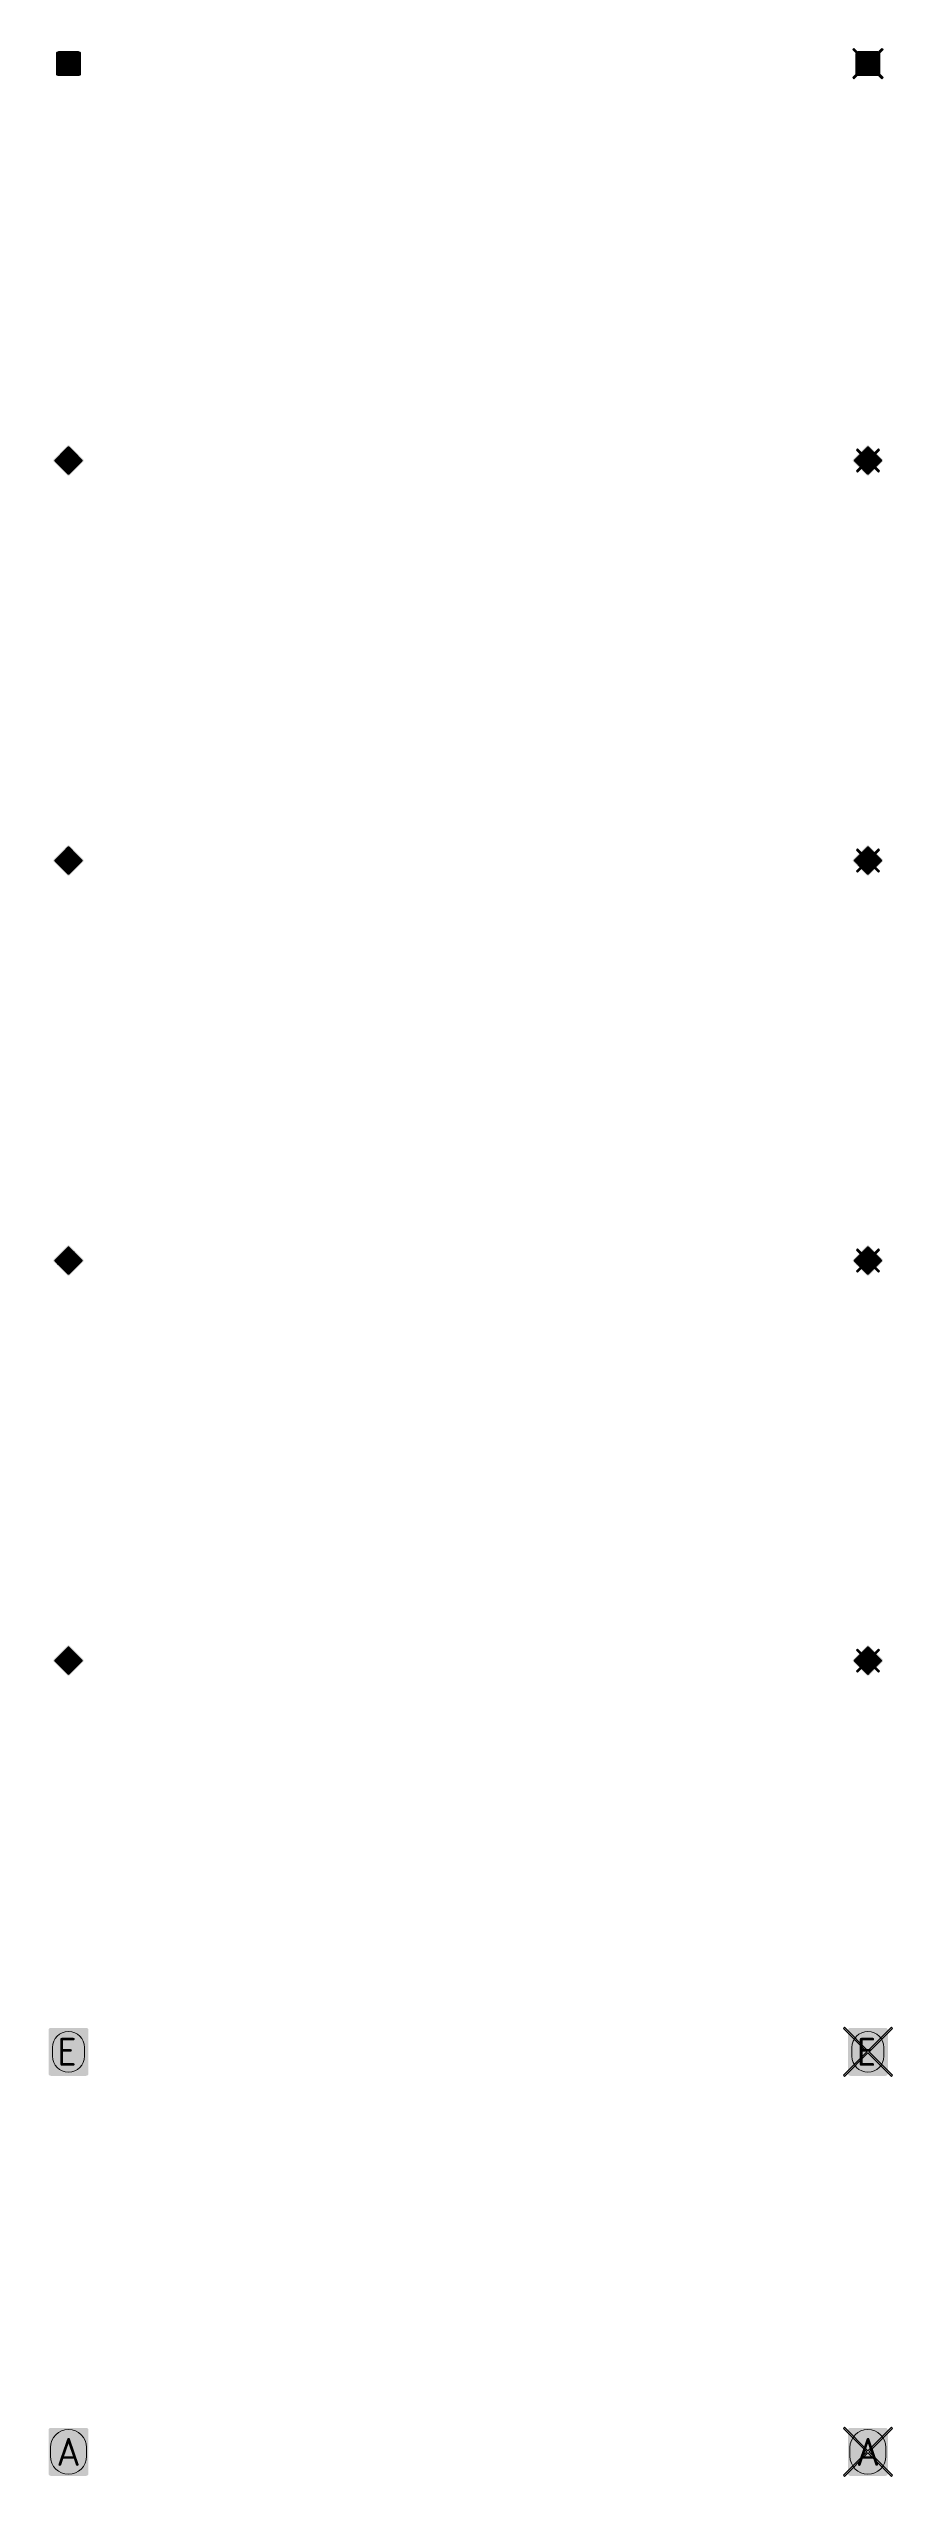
# Model space of a CAD drawing. Header units: metres. Extents: x -3 to 16, y 4 to 533.
# Drawn here: x -0.25 to 10.31, y 69.99 to 100.34 of the extents above; entities that cross this region are included whole.
import ezdxf
from ezdxf.enums import TextEntityAlignment as Align

# ---------------------------------------------------------------- set-up
doc = ezdxf.new("R2010")
doc.units = ezdxf.units.M
doc.styles.add('NLCS-ISO', font='NLCS-ISO.ttf')
doc.styles.get("Standard").update_dxf_attribs({"font": 'arial.ttf'})

# ---------------------------------------------------------------- blocks, each defined once
blk = doc.blocks.new('SIS-BORD_503')
at = {"lineweight": 0, "true_color": 0x1e1e1d, "extrusion": (0, 0, -1)}
h = blk.add_hatch(color=250, dxfattribs=at)
h.paths.add_polyline_path([(220, 600), (-220, 600, 0.414214), (-250, 570), (-250, 30, 0.414214), (-220, 0), (220, 0, 0.414214), (250, 30), (250, 570, 0.414214)])
h.paths.add_polyline_path([(-225, 245), (-225, 355, -1), (225, 355), (225, 245, -1)], flags=16)
at = {"lineweight": 0, "true_color": 0xfad201, "extrusion": (0, 0, -1)}
blk.add_hatch(color=40, dxfattribs=at).paths.add_polyline_path([(225, 245), (225, 355, 1), (-225, 355), (-225, 245, 1)])
at = {"color": 40, "lineweight": 0, "true_color": 0xfad201, "flags": 128}
blk.add_lwpolyline([(-225, 245), (-225, 355, -1), (225, 355), (225, 245, -1)], format="xyb", close=True, dxfattribs=at)
at = {"color": 250, "lineweight": 0, "true_color": 0x1e1e1d, "style": 'NLCS-ISO'}
blk.add_text('A', height=350, dxfattribs=at).set_placement((0, 300), align=Align.MIDDLE_CENTER)
blk = doc.blocks.new('SIS-BORD_504')
at = {"lineweight": 0, "true_color": 0x1e1e1d, "extrusion": (0, 0, -1)}
h = blk.add_hatch(color=250, dxfattribs=at)
h.paths.add_polyline_path([(220, 600), (-220, 600, 0.414214), (-250, 570), (-250, 30, 0.414214), (-220, 0), (220, 0, 0.414214), (250, 30), (250, 570, 0.414214)])
h.paths.add_polyline_path([(-225, 245), (-225, 355, -1), (225, 355), (225, 245, -1)], flags=16)
at = {"lineweight": 0, "true_color": 0xf6f6f6, "extrusion": (0, 0, -1)}
h = blk.add_hatch(color=7, dxfattribs=at)
h.paths.add_polyline_path([(225, 355, 1), (-225, 355), (-225, 245, 1), (225, 245)])
h.paths.add_polyline_path([(200, 245, -1), (-200, 245), (-200, 355, -1), (200, 355)], flags=16)
at = {"lineweight": 0, "true_color": 0x069d0d, "extrusion": (0, 0, -1)}
blk.add_hatch(color=94, dxfattribs=at).paths.add_polyline_path([(200, 355, 1), (-200, 355), (-200, 245, 1), (200, 245)])
at = {"color": 94, "lineweight": 0, "true_color": 0x069d0d, "flags": 128}
blk.add_lwpolyline([(-200, 355, -1), (200, 355), (200, 245, -1), (-200, 245)], format="xyb", close=True, dxfattribs=at)
at = {"color": 7, "lineweight": 0, "true_color": 0xf6f6f6, "style": 'NLCS-ISO'}
blk.add_text('E', height=350, dxfattribs=at).set_placement((-18, 300), align=Align.MIDDLE_CENTER)
blk = doc.blocks.new('SIS-BORD_602')
at = {"lineweight": 0, "true_color": 0xfad201, "extrusion": (0, 0, -1)}
h = blk.add_hatch(color=40, dxfattribs=at)
h.paths.add_polyline_path([(-14, 374), (-184, 204, 0.414214), (-184, 176), (-14, 6, 0.414214), (14, 6), (184, 176, 0.414214), (184, 204), (14, 374, 0.414214)])
edge = h.paths.add_edge_path(flags=16)
edge.add_line((11, 363), (173, 200))
edge.add_ellipse((163, 190), major_axis=(0, 15), ratio=0.999479, start_angle=225.0149, end_angle=315.0149, ccw=False)
edge.add_line((173, 179), (11, 16))
edge.add_ellipse((0, 27), major_axis=(0, 15), ratio=0.999479, start_angle=135.0149, end_angle=225.0149, ccw=False)
edge.add_line((-11, 16), (-173, 179))
edge.add_ellipse((-163, 190), major_axis=(0, -15), ratio=0.999479, start_angle=225.0149, end_angle=315.0149, ccw=False)
edge.add_line((-173, 200), (-11, 363))
edge.add_ellipse((0, 352), major_axis=(0, 15), ratio=0.999479, start_angle=-45.0149, end_angle=44.9851, ccw=False)
at = {"lineweight": 0, "true_color": 0x1e1e1d, "extrusion": (0, 0, -1)}
h = blk.add_hatch(color=250, dxfattribs=at)
h.paths.add_polyline_path([(-11, 363), (-173, 200, 0.414214), (-173, 179), (-11, 16, 0.414214), (11, 16), (173, 179, 0.414214), (173, 200), (11, 363, 0.414214)])
edge = h.paths.add_edge_path(flags=16)
edge.add_line((-4, 24), (-166, 186))
edge.add_ellipse((-163, 190), major_axis=(0, -5), ratio=0.999479, start_angle=224.9851, end_angle=314.9851, ccw=False)
edge.add_line((-166, 193), (-4, 356))
edge.add_ellipse((0, 352), major_axis=(0, -5), ratio=0.999479, start_angle=135.0149, end_angle=225.0149, ccw=False)
edge.add_line((4, 356), (166, 193))
edge.add_ellipse((163, 190), major_axis=(0, 5), ratio=0.999479, start_angle=224.9851, end_angle=314.9851, ccw=False)
edge.add_line((166, 186), (4, 24))
edge.add_ellipse((0, 27), major_axis=(0, 5), ratio=0.999479, start_angle=135.0149, end_angle=225.0149, ccw=False)
at = {"lineweight": 0, "true_color": 0xfad201, "extrusion": (0, 0, -1)}
blk.add_hatch(color=40, dxfattribs=at).paths.add_polyline_path([(-4, 356), (-166, 193, 0.414214), (-166, 186), (-4, 24, 0.414214), (4, 24), (166, 186, 0.414214), (166, 193), (4, 356, 0.414214)])
at = {"color": 40, "lineweight": 0, "true_color": 0xfad201, "flags": 128}
blk.add_lwpolyline([(4, 356), (166, 193, -0.414214), (166, 186), (4, 24, -0.414214), (-4, 24), (-166, 186, -0.414214), (-166, 193), (-4, 356, -0.414214)], format="xyb", close=True, dxfattribs=at)
at = {"color": 250, "lineweight": 0, "true_color": 0x1e1e1d}
blk.add_text('ZUB', height=100, dxfattribs=at).set_placement((0, 190), align=Align.MIDDLE_CENTER)
blk = doc.blocks.new('SIS-BORD_603')
at = {"lineweight": 0, "true_color": 0xfad201, "extrusion": (0, 0, -1)}
h = blk.add_hatch(color=40, dxfattribs=at)
h.paths.add_polyline_path([(-14, 374), (-184, 204, 0.414214), (-184, 176), (-14, 6, 0.414214), (14, 6), (184, 176, 0.414214), (184, 204), (14, 374, 0.414214)])
edge = h.paths.add_edge_path(flags=16)
edge.add_line((11, 363), (173, 200))
edge.add_ellipse((163, 190), major_axis=(0, 15), ratio=0.999479, start_angle=225.0149, end_angle=315.0149, ccw=False)
edge.add_line((173, 179), (11, 16))
edge.add_ellipse((0, 27), major_axis=(0, 15), ratio=0.999479, start_angle=135.0149, end_angle=225.0149, ccw=False)
edge.add_line((-11, 16), (-173, 179))
edge.add_ellipse((-163, 190), major_axis=(0, -15), ratio=0.999479, start_angle=225.0149, end_angle=315.0149, ccw=False)
edge.add_line((-173, 200), (-11, 363))
edge.add_ellipse((0, 352), major_axis=(0, 15), ratio=0.999479, start_angle=-45.0149, end_angle=44.9851, ccw=False)
at = {"lineweight": 0, "true_color": 0x1e1e1d, "extrusion": (0, 0, -1)}
h = blk.add_hatch(color=250, dxfattribs=at)
edge = h.paths.add_edge_path()
edge.add_line((-11, 363), (-173, 200))
edge.add_ellipse((-163, 190), major_axis=(0, -15), ratio=0.999479, start_angle=225.0149, end_angle=315.0149)
edge.add_line((-173, 179), (-11, 16))
edge.add_ellipse((0, 27), major_axis=(0, 15), ratio=0.999479, start_angle=135.0149, end_angle=225.0149)
edge.add_line((11, 16), (173, 179))
edge.add_ellipse((163, 190), major_axis=(0, 15), ratio=0.999479, start_angle=225.0149, end_angle=315.0149)
edge.add_line((173, 200), (11, 363))
edge.add_ellipse((0, 352), major_axis=(0, 15), ratio=0.999479, start_angle=314.9851, end_angle=404.9851)
edge = h.paths.add_edge_path(flags=16)
edge.add_ellipse((0, 352), major_axis=(0, -5), ratio=0.999479, start_angle=135.0149, end_angle=225.0149, ccw=False)
edge.add_line((4, 356), (166, 193))
edge.add_ellipse((163, 190), major_axis=(0, 5), ratio=0.999479, start_angle=224.9851, end_angle=314.9851, ccw=False)
edge.add_line((166, 186), (90, 110))
edge.add_line((90, 110), (-80, 280))
edge.add_line((-80, 280), (-4, 356))
edge = h.paths.add_edge_path(flags=16)
edge.add_ellipse((0, 27), major_axis=(0, 5), ratio=0.999479, start_angle=135.0149, end_angle=225.0149, ccw=False)
edge.add_line((-4, 24), (-166, 186))
edge.add_ellipse((-163, 190), major_axis=(0, -5), ratio=0.999479, start_angle=224.9851, end_angle=314.9851, ccw=False)
edge.add_line((-166, 193), (-90, 269))
edge.add_line((-90, 269), (80, 100))
edge.add_line((80, 100), (4, 24))
at = {"lineweight": 0, "true_color": 0xfad201, "extrusion": (0, 0, -1)}
h = blk.add_hatch(color=40, dxfattribs=at)
edge = h.paths.add_edge_path()
edge.add_ellipse((163, 190), major_axis=(0, 5), ratio=0.999479, start_angle=224.9851, end_angle=314.9851)
edge.add_line((166, 193), (4, 356))
edge.add_ellipse((0, 352), major_axis=(0, -5), ratio=0.999479, start_angle=135.0149, end_angle=225.0149)
edge.add_line((-4, 356), (-80, 280))
edge.add_line((-80, 280), (90, 110))
edge.add_line((90, 110), (166, 186))
h = blk.add_hatch(color=40, dxfattribs=at)
edge = h.paths.add_edge_path()
edge.add_ellipse((-163, 190), major_axis=(0, -5), ratio=0.999479, start_angle=224.9851, end_angle=314.9851)
edge.add_line((-166, 186), (-4, 24))
edge.add_ellipse((0, 27), major_axis=(0, 5), ratio=0.999479, start_angle=135.0149, end_angle=225.0149)
edge.add_line((4, 24), (80, 100))
edge.add_line((80, 100), (-90, 269))
edge.add_line((-90, 269), (-166, 193))
at = {"color": 40, "lineweight": 0, "true_color": 0xfad201}
for points, weights in [([(-166, 186), (-170, 190), (-166, 193), (-85, 275), (-4, 356), (0, 359), (4, 356), (42, 318), (80, 280), (-5, 195), (-90, 110), (-128, 148), (-166, 186)], [1, 0.707108375073, 1, 1, 1, 0.707108040607, 1, 1, 1, 1, 1, 1, 1]), ([(166, 193), (170, 190), (166, 186), (85, 105), (4, 24), (0, 20), (-4, 24), (-42, 62), (-80, 100), (5, 184), (90, 269), (128, 231), (166, 193)], [1, 0.707105518436, 1, 1, 1, 0.707110942514, 1, 1, 1, 1, 1, 1, 1])]:
    blk.add_rational_spline(points, weights, degree=2, knots=[0, 0, 0, 0.25, 0.25, 0.5, 0.5, 0.75, 0.75, 0.833333, 0.833333, 0.916667, 0.916667, 1, 1, 1], dxfattribs=at)
at = {"color": 250, "lineweight": 0, "true_color": 0x1e1e1d}
blk.add_text('ZUB', height=100, dxfattribs=at).set_placement((-7, 190), align=Align.MIDDLE_CENTER)
blk = doc.blocks.new('SIS-BORD_606')
at = {"lineweight": 0, "true_color": 0xfad201, "extrusion": (0, 0, -1)}
h = blk.add_hatch(color=40, dxfattribs=at)
h.paths.add_polyline_path([(-14, 374), (-184, 204, 0.414214), (-184, 176), (-14, 6, 0.414214), (14, 6), (184, 176, 0.414214), (184, 204), (14, 374, 0.414214)])
edge = h.paths.add_edge_path(flags=16)
edge.add_line((11, 363), (173, 200))
edge.add_ellipse((163, 190), major_axis=(0, 15), ratio=0.999479, start_angle=225.0149, end_angle=315.0149, ccw=False)
edge.add_line((173, 179), (11, 16))
edge.add_ellipse((0, 27), major_axis=(0, 15), ratio=0.999479, start_angle=135.0149, end_angle=225.0149, ccw=False)
edge.add_line((-11, 16), (-173, 179))
edge.add_ellipse((-163, 190), major_axis=(0, -15), ratio=0.999479, start_angle=225.0149, end_angle=315.0149, ccw=False)
edge.add_line((-173, 200), (-11, 363))
edge.add_ellipse((0, 352), major_axis=(0, 15), ratio=0.999479, start_angle=-45.0149, end_angle=44.9851, ccw=False)
at = {"lineweight": 0, "true_color": 0x1e1e1d, "extrusion": (0, 0, -1)}
h = blk.add_hatch(color=250, dxfattribs=at)
h.paths.add_polyline_path([(-11, 363), (-173, 200, 0.414214), (-173, 179), (-11, 16, 0.414214), (11, 16), (173, 179, 0.414214), (173, 200), (11, 363, 0.414214)])
edge = h.paths.add_edge_path(flags=16)
edge.add_line((-4, 24), (-166, 186))
edge.add_ellipse((-163, 190), major_axis=(0, -5), ratio=0.999479, start_angle=224.9851, end_angle=314.9851, ccw=False)
edge.add_line((-166, 193), (-4, 356))
edge.add_ellipse((0, 352), major_axis=(0, -5), ratio=0.999479, start_angle=135.0149, end_angle=225.0149, ccw=False)
edge.add_line((4, 356), (166, 193))
edge.add_ellipse((163, 190), major_axis=(0, 5), ratio=0.999479, start_angle=224.9851, end_angle=314.9851, ccw=False)
edge.add_line((166, 186), (4, 24))
edge.add_ellipse((0, 27), major_axis=(0, 5), ratio=0.999479, start_angle=135.0149, end_angle=225.0149, ccw=False)
at = {"lineweight": 0, "true_color": 0xfad201, "extrusion": (0, 0, -1)}
blk.add_hatch(color=40, dxfattribs=at).paths.add_polyline_path([(-4, 356), (-166, 193, 0.414214), (-166, 186), (-4, 24, 0.414214), (4, 24), (166, 186, 0.414214), (166, 193), (4, 356, 0.414214)])
at = {"color": 40, "lineweight": 0, "true_color": 0xfad201, "flags": 128}
blk.add_lwpolyline([(4, 356), (166, 193, -0.414214), (166, 186), (4, 24, -0.414214), (-4, 24), (-166, 186, -0.414214), (-166, 193), (-4, 356, -0.414214)], format="xyb", close=True, dxfattribs=at)
at = {"color": 250, "lineweight": 0, "true_color": 0x1e1e1d}
blk.add_text('ARI', height=100, dxfattribs=at).set_placement((-5, 190), align=Align.MIDDLE_CENTER)
blk = doc.blocks.new('SIS-BORD_607')
at = {"lineweight": 0, "true_color": 0xfad201, "extrusion": (0, 0, -1)}
h = blk.add_hatch(color=40, dxfattribs=at)
h.paths.add_polyline_path([(-14, 374), (-184, 204, 0.414214), (-184, 176), (-14, 6, 0.414214), (14, 6), (184, 176, 0.414214), (184, 204), (14, 374, 0.414214)])
edge = h.paths.add_edge_path(flags=16)
edge.add_line((11, 363), (173, 200))
edge.add_ellipse((163, 190), major_axis=(0, 15), ratio=0.999479, start_angle=225.0149, end_angle=315.0149, ccw=False)
edge.add_line((173, 179), (11, 16))
edge.add_ellipse((0, 27), major_axis=(0, 15), ratio=0.999479, start_angle=135.0149, end_angle=225.0149, ccw=False)
edge.add_line((-11, 16), (-173, 179))
edge.add_ellipse((-163, 190), major_axis=(0, -15), ratio=0.999479, start_angle=225.0149, end_angle=315.0149, ccw=False)
edge.add_line((-173, 200), (-11, 363))
edge.add_ellipse((0, 352), major_axis=(0, 15), ratio=0.999479, start_angle=-45.0149, end_angle=44.9851, ccw=False)
at = {"lineweight": 0, "true_color": 0x1e1e1d, "extrusion": (0, 0, -1)}
h = blk.add_hatch(color=250, dxfattribs=at)
edge = h.paths.add_edge_path()
edge.add_line((-11, 363), (-173, 200))
edge.add_ellipse((-163, 190), major_axis=(0, -15), ratio=0.999479, start_angle=225.0149, end_angle=315.0149)
edge.add_line((-173, 179), (-11, 16))
edge.add_ellipse((0, 27), major_axis=(0, 15), ratio=0.999479, start_angle=135.0149, end_angle=225.0149)
edge.add_line((11, 16), (173, 179))
edge.add_ellipse((163, 190), major_axis=(0, 15), ratio=0.999479, start_angle=225.0149, end_angle=315.0149)
edge.add_line((173, 200), (11, 363))
edge.add_ellipse((0, 352), major_axis=(0, 15), ratio=0.999479, start_angle=314.9851, end_angle=404.9851)
edge = h.paths.add_edge_path(flags=16)
edge.add_ellipse((0, 352), major_axis=(0, -5), ratio=0.999479, start_angle=135.0149, end_angle=225.0149, ccw=False)
edge.add_line((4, 356), (166, 193))
edge.add_ellipse((163, 190), major_axis=(0, 5), ratio=0.999479, start_angle=224.9851, end_angle=314.9851, ccw=False)
edge.add_line((166, 186), (90, 110))
edge.add_line((90, 110), (-80, 280))
edge.add_line((-80, 280), (-4, 356))
edge = h.paths.add_edge_path(flags=16)
edge.add_ellipse((0, 27), major_axis=(0, 5), ratio=0.999479, start_angle=135.0149, end_angle=225.0149, ccw=False)
edge.add_line((-4, 24), (-166, 186))
edge.add_ellipse((-163, 190), major_axis=(0, -5), ratio=0.999479, start_angle=224.9851, end_angle=314.9851, ccw=False)
edge.add_line((-166, 193), (-90, 269))
edge.add_line((-90, 269), (80, 100))
edge.add_line((80, 100), (4, 24))
at = {"lineweight": 0, "true_color": 0xfad201, "extrusion": (0, 0, -1)}
h = blk.add_hatch(color=40, dxfattribs=at)
edge = h.paths.add_edge_path()
edge.add_ellipse((163, 190), major_axis=(0, 5), ratio=0.999479, start_angle=224.9851, end_angle=314.9851)
edge.add_line((166, 193), (4, 356))
edge.add_ellipse((0, 352), major_axis=(0, -5), ratio=0.999479, start_angle=135.0149, end_angle=225.0149)
edge.add_line((-4, 356), (-80, 280))
edge.add_line((-80, 280), (90, 110))
edge.add_line((90, 110), (166, 186))
h = blk.add_hatch(color=40, dxfattribs=at)
edge = h.paths.add_edge_path()
edge.add_ellipse((-163, 190), major_axis=(0, -5), ratio=0.999479, start_angle=224.9851, end_angle=314.9851)
edge.add_line((-166, 186), (-4, 24))
edge.add_ellipse((0, 27), major_axis=(0, 5), ratio=0.999479, start_angle=135.0149, end_angle=225.0149)
edge.add_line((4, 24), (80, 100))
edge.add_line((80, 100), (-90, 269))
edge.add_line((-90, 269), (-166, 193))
at = {"color": 40, "lineweight": 0, "true_color": 0xfad201}
for points, weights in [([(-166, 186), (-170, 190), (-166, 193), (-85, 275), (-4, 356), (0, 359), (4, 356), (42, 318), (80, 280), (-5, 195), (-90, 110), (-128, 148), (-166, 186)], [1, 0.707108375073, 1, 1, 1, 0.707108040607, 1, 1, 1, 1, 1, 1, 1]), ([(166, 193), (170, 190), (166, 186), (85, 105), (4, 24), (0, 20), (-4, 24), (-42, 62), (-80, 100), (5, 184), (90, 269), (128, 231), (166, 193)], [1, 0.707105518436, 1, 1, 1, 0.707110942514, 1, 1, 1, 1, 1, 1, 1])]:
    blk.add_rational_spline(points, weights, degree=2, knots=[0, 0, 0, 0.25, 0.25, 0.5, 0.5, 0.75, 0.75, 0.833333, 0.833333, 0.916667, 0.916667, 1, 1, 1], dxfattribs=at)
at = {"color": 250, "lineweight": 0, "true_color": 0x1e1e1d}
blk.add_text('ARI', height=100, dxfattribs=at).set_placement((-5, 190), align=Align.MIDDLE_CENTER)
blk = doc.blocks.new('SIS-BORD_610')
at = {"lineweight": 0, "true_color": 0xf6f6f6, "extrusion": (0, 0, -1)}
h = blk.add_hatch(color=7, dxfattribs=at)
h.paths.add_polyline_path([(-150, 275), (-150, 25, 0.414214), (-125, 0), (125, 0, 0.414214), (150, 25), (150, 275, 0.414214), (125, 300), (-125, 300, 0.414214)])
h.paths.add_polyline_path([(-125, 290), (125, 290, -0.414214), (140, 275), (140, 25, -0.414214), (125, 10), (-125, 10, -0.414214), (-140, 25), (-140, 275, -0.414214)], flags=16)
at = {"lineweight": 0, "true_color": 0x1e1e1d, "extrusion": (0, 0, -1)}
h = blk.add_hatch(color=250, dxfattribs=at)
h.paths.add_polyline_path([(-140, 275), (-140, 25, 0.414214), (-125, 10), (125, 10, 0.414214), (140, 25), (140, 275, 0.414214), (125, 290), (-125, 290, 0.414214)])
h.paths.add_polyline_path([(-125, 280), (125, 280, -0.414214), (130, 275), (130, 25, -0.414214), (125, 20), (-125, 20, -0.414214), (-130, 25), (-130, 275, -0.414214)], flags=16)
at = {"lineweight": 0, "true_color": 0xf6f6f6, "extrusion": (0, 0, -1)}
h = blk.add_hatch(color=7, dxfattribs=at)
h.paths.add_polyline_path([(-130, 275), (-130, 25, 0.414214), (-125, 20), (125, 20, 0.414214), (130, 25), (130, 275, 0.414214), (125, 280), (-125, 280, 0.414214)])
edge = h.paths.add_edge_path(flags=16)
edge.add_arc((0, 225), 37.5, 0, 360)
edge = h.paths.add_edge_path(flags=16)
edge.add_arc((0, 75), 37.5, 0, 360)
at = {"lineweight": 0, "true_color": 0x1e1e1d}
h = blk.add_hatch(color=250, dxfattribs=at)
edge = h.paths.add_edge_path(flags=0)
edge.add_arc((0, 225), 37.5, 0, 360)
h = blk.add_hatch(color=250, dxfattribs=at)
edge = h.paths.add_edge_path(flags=0)
edge.add_arc((0, 75), 37.5, 0, 360)
at = {"color": 7, "lineweight": 0, "flags": 128}
blk.add_lwpolyline([(-125, 300), (125, 300, -0.414214), (150, 275), (150, 25, -0.414214), (125, 0), (-125, 0, -0.414214), (-150, 25), (-150, 275, -0.414214)], format="xyb", close=True, dxfattribs=at)
blk = doc.blocks.new('V-SIS-BORD_503')
at = {"lineweight": 0, "extrusion": (0, 0, -1)}
blk.add_hatch(color=1, dxfattribs=at).paths.add_polyline_path([(0, 314), (-293, 607), (-307, 593), (-14, 300), (-307, 7), (-293, -7), (0, 286), (293, -7), (307, 7), (14, 300), (307, 593), (293, 607)], flags=0)
at = {"lineweight": 0, "true_color": 0x1e1e1d, "extrusion": (0, 0, -1)}
h = blk.add_hatch(color=250, dxfattribs=at)
h.paths.add_polyline_path([(220, 600), (-220, 600, 0.414214), (-250, 570), (-250, 30, 0.414214), (-220, 0), (220, 0, 0.414214), (250, 30), (250, 570, 0.414214)])
h.paths.add_polyline_path([(-225, 245), (-225, 355, -1), (225, 355), (225, 245, -1)], flags=16)
at = {"lineweight": 0, "true_color": 0xfad201, "extrusion": (0, 0, -1)}
blk.add_hatch(color=40, dxfattribs=at).paths.add_polyline_path([(225, 245), (225, 355, 1), (-225, 355), (-225, 245, 1)])
at = {"color": 1, "lineweight": 0, "flags": 128}
blk.add_lwpolyline([(0, 314), (293, 607), (307, 593), (14, 300), (307, 7), (293, -7), (0, 286), (-293, -7), (-307, 7), (-14, 300), (-307, 593), (-293, 607)], close=True, dxfattribs=at)
at = {"color": 40, "lineweight": 0, "true_color": 0xfad201, "flags": 128}
blk.add_lwpolyline([(-225, 245), (-225, 355, -1), (225, 355), (225, 245, -1)], format="xyb", close=True, dxfattribs=at)
at = {"color": 250, "lineweight": 0, "true_color": 0x1e1e1d, "style": 'NLCS-ISO'}
blk.add_text('A', height=350, dxfattribs=at).set_placement((0, 300), align=Align.MIDDLE_CENTER)
blk = doc.blocks.new('V-SIS-BORD_504')
at = {"lineweight": 0, "extrusion": (0, 0, -1)}
blk.add_hatch(color=1, dxfattribs=at).paths.add_polyline_path([(0, 314), (-293, 607), (-307, 593), (-14, 300), (-307, 7), (-293, -7), (0, 286), (293, -7), (307, 7), (14, 300), (307, 593), (293, 607)], flags=0)
at = {"lineweight": 0, "true_color": 0x1e1e1d, "extrusion": (0, 0, -1)}
h = blk.add_hatch(color=250, dxfattribs=at)
h.paths.add_polyline_path([(220, 600), (-220, 600, 0.414214), (-250, 570), (-250, 30, 0.414214), (-220, 0), (220, 0, 0.414214), (250, 30), (250, 570, 0.414214)])
h.paths.add_polyline_path([(-225, 245), (-225, 355, -1), (225, 355), (225, 245, -1)], flags=16)
at = {"lineweight": 0, "true_color": 0xf6f6f6, "extrusion": (0, 0, -1)}
h = blk.add_hatch(color=7, dxfattribs=at)
h.paths.add_polyline_path([(225, 355, 1), (-225, 355), (-225, 245, 1), (225, 245)])
h.paths.add_polyline_path([(200, 245, -1), (-200, 245), (-200, 355, -1), (200, 355)], flags=16)
at = {"lineweight": 0, "true_color": 0x069d0d, "extrusion": (0, 0, -1)}
blk.add_hatch(color=94, dxfattribs=at).paths.add_polyline_path([(200, 355, 1), (-200, 355), (-200, 245, 1), (200, 245)])
at = {"color": 1, "lineweight": 0, "flags": 128}
blk.add_lwpolyline([(0, 314), (293, 607), (307, 593), (14, 300), (307, 7), (293, -7), (0, 286), (-293, -7), (-307, 7), (-14, 300), (-307, 593), (-293, 607)], close=True, dxfattribs=at)
at = {"color": 94, "lineweight": 0, "true_color": 0x069d0d, "flags": 128}
blk.add_lwpolyline([(-200, 355, -1), (200, 355), (200, 245, -1), (-200, 245)], format="xyb", close=True, dxfattribs=at)
at = {"color": 7, "lineweight": 0, "true_color": 0xf6f6f6, "style": 'NLCS-ISO'}
blk.add_text('E', height=350, dxfattribs=at).set_placement((-18, 300), align=Align.MIDDLE_CENTER)
blk = doc.blocks.new('V-SIS-BORD_602')
at = {"lineweight": 0, "true_color": 0xfad201, "extrusion": (0, 0, -1)}
h = blk.add_hatch(color=40, dxfattribs=at)
h.paths.add_polyline_path([(-14, 374), (-184, 204, 0.414214), (-184, 176), (-14, 6, 0.414214), (14, 6), (184, 176, 0.414214), (184, 204), (14, 374, 0.414214)])
edge = h.paths.add_edge_path(flags=16)
edge.add_line((11, 363), (173, 200))
edge.add_ellipse((163, 190), major_axis=(0, 15), ratio=0.999479, start_angle=225.0149, end_angle=315.0149, ccw=False)
edge.add_line((173, 179), (11, 16))
edge.add_ellipse((0, 27), major_axis=(0, 15), ratio=0.999479, start_angle=135.0149, end_angle=225.0149, ccw=False)
edge.add_line((-11, 16), (-173, 179))
edge.add_ellipse((-163, 190), major_axis=(0, -15), ratio=0.999479, start_angle=225.0149, end_angle=315.0149, ccw=False)
edge.add_line((-173, 200), (-11, 363))
edge.add_ellipse((0, 352), major_axis=(0, 15), ratio=0.999479, start_angle=-45.0149, end_angle=44.9851, ccw=False)
at = {"lineweight": 0, "true_color": 0x1e1e1d, "extrusion": (0, 0, -1)}
h = blk.add_hatch(color=250, dxfattribs=at)
h.paths.add_polyline_path([(-11, 363), (-173, 200, 0.414214), (-173, 179), (-11, 16, 0.414214), (11, 16), (173, 179, 0.414214), (173, 200), (11, 363, 0.414214)])
edge = h.paths.add_edge_path(flags=16)
edge.add_line((-4, 24), (-166, 186))
edge.add_ellipse((-163, 190), major_axis=(0, -5), ratio=0.999479, start_angle=224.9851, end_angle=314.9851, ccw=False)
edge.add_line((-166, 193), (-4, 356))
edge.add_ellipse((0, 352), major_axis=(0, -5), ratio=0.999479, start_angle=135.0149, end_angle=225.0149, ccw=False)
edge.add_line((4, 356), (166, 193))
edge.add_ellipse((163, 190), major_axis=(0, 5), ratio=0.999479, start_angle=224.9851, end_angle=314.9851, ccw=False)
edge.add_line((166, 186), (4, 24))
edge.add_ellipse((0, 27), major_axis=(0, 5), ratio=0.999479, start_angle=135.0149, end_angle=225.0149, ccw=False)
at = {"lineweight": 0, "true_color": 0xfad201, "extrusion": (0, 0, -1)}
blk.add_hatch(color=40, dxfattribs=at).paths.add_polyline_path([(-4, 356), (-166, 193, 0.414214), (-166, 186), (-4, 24, 0.414214), (4, 24), (166, 186, 0.414214), (166, 193), (4, 356, 0.414214)])
at = {"lineweight": 0, "extrusion": (0, 0, -1)}
blk.add_hatch(color=1, dxfattribs=at).paths.add_polyline_path([(0, 204), (-131, 335), (-145, 321), (-14, 190), (-145, 59), (-131, 45), (0, 176), (131, 45), (145, 59), (14, 190), (145, 321), (131, 335)], flags=0)
at = {"color": 40, "lineweight": 0, "true_color": 0xfad201, "flags": 128}
blk.add_lwpolyline([(4, 356), (166, 193, -0.414214), (166, 186), (4, 24, -0.414214), (-4, 24), (-166, 186, -0.414214), (-166, 193), (-4, 356, -0.414214)], format="xyb", close=True, dxfattribs=at)
at = {"color": 1, "lineweight": 0, "flags": 128}
blk.add_lwpolyline([(0, 204), (131, 335), (145, 321), (14, 190), (145, 59), (131, 45), (0, 176), (-131, 45), (-145, 59), (-14, 190), (-145, 321), (-131, 335)], close=True, dxfattribs=at)
at = {"color": 250, "lineweight": 0, "true_color": 0x1e1e1d}
blk.add_text('ZUB', height=100, dxfattribs=at).set_placement((0, 190), align=Align.MIDDLE_CENTER)
blk = doc.blocks.new('V-SIS-BORD_603')
at = {"lineweight": 0, "true_color": 0xfad201, "extrusion": (0, 0, -1)}
h = blk.add_hatch(color=40, dxfattribs=at)
h.paths.add_polyline_path([(-14, 374), (-184, 204, 0.414214), (-184, 176), (-14, 6, 0.414214), (14, 6), (184, 176, 0.414214), (184, 204), (14, 374, 0.414214)])
edge = h.paths.add_edge_path(flags=16)
edge.add_line((11, 363), (173, 200))
edge.add_ellipse((163, 190), major_axis=(0, 15), ratio=0.999479, start_angle=225.0149, end_angle=315.0149, ccw=False)
edge.add_line((173, 179), (11, 16))
edge.add_ellipse((0, 27), major_axis=(0, 15), ratio=0.999479, start_angle=135.0149, end_angle=225.0149, ccw=False)
edge.add_line((-11, 16), (-173, 179))
edge.add_ellipse((-163, 190), major_axis=(0, -15), ratio=0.999479, start_angle=225.0149, end_angle=315.0149, ccw=False)
edge.add_line((-173, 200), (-11, 363))
edge.add_ellipse((0, 352), major_axis=(0, 15), ratio=0.999479, start_angle=-45.0149, end_angle=44.9851, ccw=False)
at = {"lineweight": 0, "true_color": 0x1e1e1d, "extrusion": (0, 0, -1)}
h = blk.add_hatch(color=250, dxfattribs=at)
edge = h.paths.add_edge_path()
edge.add_line((-11, 363), (-173, 200))
edge.add_ellipse((-163, 190), major_axis=(0, -15), ratio=0.999479, start_angle=225.0149, end_angle=315.0149)
edge.add_line((-173, 179), (-11, 16))
edge.add_ellipse((0, 27), major_axis=(0, 15), ratio=0.999479, start_angle=135.0149, end_angle=225.0149)
edge.add_line((11, 16), (173, 179))
edge.add_ellipse((163, 190), major_axis=(0, 15), ratio=0.999479, start_angle=225.0149, end_angle=315.0149)
edge.add_line((173, 200), (11, 363))
edge.add_ellipse((0, 352), major_axis=(0, 15), ratio=0.999479, start_angle=314.9851, end_angle=404.9851)
edge = h.paths.add_edge_path(flags=16)
edge.add_ellipse((0, 352), major_axis=(0, -5), ratio=0.999479, start_angle=135.0149, end_angle=225.0149, ccw=False)
edge.add_line((4, 356), (166, 193))
edge.add_ellipse((163, 190), major_axis=(0, 5), ratio=0.999479, start_angle=224.9851, end_angle=314.9851, ccw=False)
edge.add_line((166, 186), (90, 110))
edge.add_line((90, 110), (-80, 280))
edge.add_line((-80, 280), (-4, 356))
edge = h.paths.add_edge_path(flags=16)
edge.add_ellipse((0, 27), major_axis=(0, 5), ratio=0.999479, start_angle=135.0149, end_angle=225.0149, ccw=False)
edge.add_line((-4, 24), (-166, 186))
edge.add_ellipse((-163, 190), major_axis=(0, -5), ratio=0.999479, start_angle=224.9851, end_angle=314.9851, ccw=False)
edge.add_line((-166, 193), (-90, 269))
edge.add_line((-90, 269), (80, 100))
edge.add_line((80, 100), (4, 24))
at = {"lineweight": 0, "true_color": 0xfad201, "extrusion": (0, 0, -1)}
h = blk.add_hatch(color=40, dxfattribs=at)
edge = h.paths.add_edge_path()
edge.add_ellipse((163, 190), major_axis=(0, 5), ratio=0.999479, start_angle=224.9851, end_angle=314.9851)
edge.add_line((166, 193), (4, 356))
edge.add_ellipse((0, 352), major_axis=(0, -5), ratio=0.999479, start_angle=135.0149, end_angle=225.0149)
edge.add_line((-4, 356), (-80, 280))
edge.add_line((-80, 280), (90, 110))
edge.add_line((90, 110), (166, 186))
at = {"lineweight": 0, "extrusion": (0, 0, -1)}
blk.add_hatch(color=1, dxfattribs=at).paths.add_polyline_path([(0, 204), (-131, 335), (-145, 321), (-14, 190), (-145, 59), (-131, 45), (0, 176), (131, 45), (145, 59), (14, 190), (145, 321), (131, 335)], flags=0)
at = {"lineweight": 0, "true_color": 0xfad201, "extrusion": (0, 0, -1)}
h = blk.add_hatch(color=40, dxfattribs=at)
edge = h.paths.add_edge_path()
edge.add_ellipse((-163, 190), major_axis=(0, -5), ratio=0.999479, start_angle=224.9851, end_angle=314.9851)
edge.add_line((-166, 186), (-4, 24))
edge.add_ellipse((0, 27), major_axis=(0, 5), ratio=0.999479, start_angle=135.0149, end_angle=225.0149)
edge.add_line((4, 24), (80, 100))
edge.add_line((80, 100), (-90, 269))
edge.add_line((-90, 269), (-166, 193))
at = {"color": 1, "lineweight": 0, "flags": 128}
blk.add_lwpolyline([(0, 204), (131, 335), (145, 321), (14, 190), (145, 59), (131, 45), (0, 176), (-131, 45), (-145, 59), (-14, 190), (-145, 321), (-131, 335)], close=True, dxfattribs=at)
at = {"color": 40, "lineweight": 0, "true_color": 0xfad201}
for points, weights in [([(-166, 186), (-170, 190), (-166, 193), (-85, 275), (-4, 356), (0, 359), (4, 356), (42, 318), (80, 280), (-5, 195), (-90, 110), (-128, 148), (-166, 186)], [1, 0.707108375073, 1, 1, 1, 0.707108040607, 1, 1, 1, 1, 1, 1, 1]), ([(166, 193), (170, 190), (166, 186), (85, 105), (4, 24), (0, 20), (-4, 24), (-42, 62), (-80, 100), (5, 184), (90, 269), (128, 231), (166, 193)], [1, 0.707105518436, 1, 1, 1, 0.707110942514, 1, 1, 1, 1, 1, 1, 1])]:
    blk.add_rational_spline(points, weights, degree=2, knots=[0, 0, 0, 0.25, 0.25, 0.5, 0.5, 0.75, 0.75, 0.833333, 0.833333, 0.916667, 0.916667, 1, 1, 1], dxfattribs=at)
at = {"color": 250, "lineweight": 0, "true_color": 0x1e1e1d}
blk.add_text('ZUB', height=100, dxfattribs=at).set_placement((-7, 190), align=Align.MIDDLE_CENTER)
blk = doc.blocks.new('V-SIS-BORD_606')
at = {"lineweight": 0, "true_color": 0xfad201, "extrusion": (0, 0, -1)}
h = blk.add_hatch(color=40, dxfattribs=at)
h.paths.add_polyline_path([(-14, 374), (-184, 204, 0.414214), (-184, 176), (-14, 6, 0.414214), (14, 6), (184, 176, 0.414214), (184, 204), (14, 374, 0.414214)])
edge = h.paths.add_edge_path(flags=16)
edge.add_line((11, 363), (173, 200))
edge.add_ellipse((163, 190), major_axis=(0, 15), ratio=0.999479, start_angle=225.0149, end_angle=315.0149, ccw=False)
edge.add_line((173, 179), (11, 16))
edge.add_ellipse((0, 27), major_axis=(0, 15), ratio=0.999479, start_angle=135.0149, end_angle=225.0149, ccw=False)
edge.add_line((-11, 16), (-173, 179))
edge.add_ellipse((-163, 190), major_axis=(0, -15), ratio=0.999479, start_angle=225.0149, end_angle=315.0149, ccw=False)
edge.add_line((-173, 200), (-11, 363))
edge.add_ellipse((0, 352), major_axis=(0, 15), ratio=0.999479, start_angle=-45.0149, end_angle=44.9851, ccw=False)
at = {"lineweight": 0, "true_color": 0x1e1e1d, "extrusion": (0, 0, -1)}
h = blk.add_hatch(color=250, dxfattribs=at)
h.paths.add_polyline_path([(-11, 363), (-173, 200, 0.414214), (-173, 179), (-11, 16, 0.414214), (11, 16), (173, 179, 0.414214), (173, 200), (11, 363, 0.414214)])
edge = h.paths.add_edge_path(flags=16)
edge.add_line((-4, 24), (-166, 186))
edge.add_ellipse((-163, 190), major_axis=(0, -5), ratio=0.999479, start_angle=224.9851, end_angle=314.9851, ccw=False)
edge.add_line((-166, 193), (-4, 356))
edge.add_ellipse((0, 352), major_axis=(0, -5), ratio=0.999479, start_angle=135.0149, end_angle=225.0149, ccw=False)
edge.add_line((4, 356), (166, 193))
edge.add_ellipse((163, 190), major_axis=(0, 5), ratio=0.999479, start_angle=224.9851, end_angle=314.9851, ccw=False)
edge.add_line((166, 186), (4, 24))
edge.add_ellipse((0, 27), major_axis=(0, 5), ratio=0.999479, start_angle=135.0149, end_angle=225.0149, ccw=False)
at = {"lineweight": 0, "true_color": 0xfad201, "extrusion": (0, 0, -1)}
blk.add_hatch(color=40, dxfattribs=at).paths.add_polyline_path([(-4, 356), (-166, 193, 0.414214), (-166, 186), (-4, 24, 0.414214), (4, 24), (166, 186, 0.414214), (166, 193), (4, 356, 0.414214)])
at = {"lineweight": 0, "extrusion": (0, 0, -1)}
blk.add_hatch(color=1, dxfattribs=at).paths.add_polyline_path([(0, 204), (-131, 335), (-145, 321), (-14, 190), (-145, 59), (-131, 45), (0, 176), (131, 45), (145, 59), (14, 190), (145, 321), (131, 335)], flags=0)
at = {"color": 40, "lineweight": 0, "true_color": 0xfad201, "flags": 128}
blk.add_lwpolyline([(4, 356), (166, 193, -0.414214), (166, 186), (4, 24, -0.414214), (-4, 24), (-166, 186, -0.414214), (-166, 193), (-4, 356, -0.414214)], format="xyb", close=True, dxfattribs=at)
at = {"color": 1, "lineweight": 0, "flags": 128}
blk.add_lwpolyline([(0, 204), (131, 335), (145, 321), (14, 190), (145, 59), (131, 45), (0, 176), (-131, 45), (-145, 59), (-14, 190), (-145, 321), (-131, 335)], close=True, dxfattribs=at)
at = {"color": 250, "lineweight": 0, "true_color": 0x1e1e1d}
blk.add_text('ARI', height=100, dxfattribs=at).set_placement((-5, 190), align=Align.MIDDLE_CENTER)
blk = doc.blocks.new('V-SIS-BORD_607')
at = {"lineweight": 0, "true_color": 0xfad201, "extrusion": (0, 0, -1)}
h = blk.add_hatch(color=40, dxfattribs=at)
h.paths.add_polyline_path([(-14, 374), (-184, 204, 0.414214), (-184, 176), (-14, 6, 0.414214), (14, 6), (184, 176, 0.414214), (184, 204), (14, 374, 0.414214)])
edge = h.paths.add_edge_path(flags=16)
edge.add_line((11, 363), (173, 200))
edge.add_ellipse((163, 190), major_axis=(0, 15), ratio=0.999479, start_angle=225.0149, end_angle=315.0149, ccw=False)
edge.add_line((173, 179), (11, 16))
edge.add_ellipse((0, 27), major_axis=(0, 15), ratio=0.999479, start_angle=135.0149, end_angle=225.0149, ccw=False)
edge.add_line((-11, 16), (-173, 179))
edge.add_ellipse((-163, 190), major_axis=(0, -15), ratio=0.999479, start_angle=225.0149, end_angle=315.0149, ccw=False)
edge.add_line((-173, 200), (-11, 363))
edge.add_ellipse((0, 352), major_axis=(0, 15), ratio=0.999479, start_angle=-45.0149, end_angle=44.9851, ccw=False)
at = {"lineweight": 0, "true_color": 0x1e1e1d, "extrusion": (0, 0, -1)}
h = blk.add_hatch(color=250, dxfattribs=at)
edge = h.paths.add_edge_path()
edge.add_line((-11, 363), (-173, 200))
edge.add_ellipse((-163, 190), major_axis=(0, -15), ratio=0.999479, start_angle=225.0149, end_angle=315.0149)
edge.add_line((-173, 179), (-11, 16))
edge.add_ellipse((0, 27), major_axis=(0, 15), ratio=0.999479, start_angle=135.0149, end_angle=225.0149)
edge.add_line((11, 16), (173, 179))
edge.add_ellipse((163, 190), major_axis=(0, 15), ratio=0.999479, start_angle=225.0149, end_angle=315.0149)
edge.add_line((173, 200), (11, 363))
edge.add_ellipse((0, 352), major_axis=(0, 15), ratio=0.999479, start_angle=314.9851, end_angle=404.9851)
edge = h.paths.add_edge_path(flags=16)
edge.add_ellipse((0, 352), major_axis=(0, -5), ratio=0.999479, start_angle=135.0149, end_angle=225.0149, ccw=False)
edge.add_line((4, 356), (166, 193))
edge.add_ellipse((163, 190), major_axis=(0, 5), ratio=0.999479, start_angle=224.9851, end_angle=314.9851, ccw=False)
edge.add_line((166, 186), (90, 110))
edge.add_line((90, 110), (-80, 280))
edge.add_line((-80, 280), (-4, 356))
edge = h.paths.add_edge_path(flags=16)
edge.add_ellipse((0, 27), major_axis=(0, 5), ratio=0.999479, start_angle=135.0149, end_angle=225.0149, ccw=False)
edge.add_line((-4, 24), (-166, 186))
edge.add_ellipse((-163, 190), major_axis=(0, -5), ratio=0.999479, start_angle=224.9851, end_angle=314.9851, ccw=False)
edge.add_line((-166, 193), (-90, 269))
edge.add_line((-90, 269), (80, 100))
edge.add_line((80, 100), (4, 24))
at = {"lineweight": 0, "true_color": 0xfad201, "extrusion": (0, 0, -1)}
h = blk.add_hatch(color=40, dxfattribs=at)
edge = h.paths.add_edge_path()
edge.add_ellipse((163, 190), major_axis=(0, 5), ratio=0.999479, start_angle=224.9851, end_angle=314.9851)
edge.add_line((166, 193), (4, 356))
edge.add_ellipse((0, 352), major_axis=(0, -5), ratio=0.999479, start_angle=135.0149, end_angle=225.0149)
edge.add_line((-4, 356), (-80, 280))
edge.add_line((-80, 280), (90, 110))
edge.add_line((90, 110), (166, 186))
at = {"lineweight": 0, "extrusion": (0, 0, -1)}
blk.add_hatch(color=1, dxfattribs=at).paths.add_polyline_path([(0, 204), (-131, 335), (-145, 321), (-14, 190), (-145, 59), (-131, 45), (0, 176), (131, 45), (145, 59), (14, 190), (145, 321), (131, 335)], flags=0)
at = {"lineweight": 0, "true_color": 0xfad201, "extrusion": (0, 0, -1)}
h = blk.add_hatch(color=40, dxfattribs=at)
edge = h.paths.add_edge_path()
edge.add_ellipse((-163, 190), major_axis=(0, -5), ratio=0.999479, start_angle=224.9851, end_angle=314.9851)
edge.add_line((-166, 186), (-4, 24))
edge.add_ellipse((0, 27), major_axis=(0, 5), ratio=0.999479, start_angle=135.0149, end_angle=225.0149)
edge.add_line((4, 24), (80, 100))
edge.add_line((80, 100), (-90, 269))
edge.add_line((-90, 269), (-166, 193))
at = {"color": 1, "lineweight": 0, "flags": 128}
blk.add_lwpolyline([(0, 204), (131, 335), (145, 321), (14, 190), (145, 59), (131, 45), (0, 176), (-131, 45), (-145, 59), (-14, 190), (-145, 321), (-131, 335)], close=True, dxfattribs=at)
at = {"color": 40, "lineweight": 0, "true_color": 0xfad201}
for points, weights in [([(-166, 186), (-170, 190), (-166, 193), (-85, 275), (-4, 356), (0, 359), (4, 356), (42, 318), (80, 280), (-5, 195), (-90, 110), (-128, 148), (-166, 186)], [1, 0.707108375073, 1, 1, 1, 0.707108040607, 1, 1, 1, 1, 1, 1, 1]), ([(166, 193), (170, 190), (166, 186), (85, 105), (4, 24), (0, 20), (-4, 24), (-42, 62), (-80, 100), (5, 184), (90, 269), (128, 231), (166, 193)], [1, 0.707105518436, 1, 1, 1, 0.707110942514, 1, 1, 1, 1, 1, 1, 1])]:
    blk.add_rational_spline(points, weights, degree=2, knots=[0, 0, 0, 0.25, 0.25, 0.5, 0.5, 0.75, 0.75, 0.833333, 0.833333, 0.916667, 0.916667, 1, 1, 1], dxfattribs=at)
at = {"color": 250, "lineweight": 0, "true_color": 0x1e1e1d}
blk.add_text('ARI', height=100, dxfattribs=at).set_placement((-5, 190), align=Align.MIDDLE_CENTER)
blk = doc.blocks.new('V-SIS-BORD_610')
at = {"lineweight": 0, "extrusion": (0, 0, -1)}
blk.add_hatch(color=1, dxfattribs=at).paths.add_polyline_path([(0, 164), (-174, 339), (-189, 325), (-14, 150), (-189, -24), (-174, -38), (0, 136), (175, -38), (189, -24), (14, 150), (189, 325), (175, 339)], flags=0)
at = {"lineweight": 0, "true_color": 0xf6f6f6, "extrusion": (0, 0, -1)}
h = blk.add_hatch(color=7, dxfattribs=at)
h.paths.add_polyline_path([(-150, 275), (-150, 25, 0.414214), (-125, 0), (125, 0, 0.414214), (150, 25), (150, 275, 0.414214), (125, 300), (-125, 300, 0.414214)])
h.paths.add_polyline_path([(-125, 290), (125, 290, -0.414214), (140, 275), (140, 25, -0.414214), (125, 10), (-125, 10, -0.414214), (-140, 25), (-140, 275, -0.414214)], flags=16)
at = {"lineweight": 0, "true_color": 0x1e1e1d, "extrusion": (0, 0, -1)}
h = blk.add_hatch(color=250, dxfattribs=at)
h.paths.add_polyline_path([(-140, 275), (-140, 25, 0.414214), (-125, 10), (125, 10, 0.414214), (140, 25), (140, 275, 0.414214), (125, 290), (-125, 290, 0.414214)])
h.paths.add_polyline_path([(-125, 280), (125, 280, -0.414214), (130, 275), (130, 25, -0.414214), (125, 20), (-125, 20, -0.414214), (-130, 25), (-130, 275, -0.414214)], flags=16)
at = {"lineweight": 0, "true_color": 0xf6f6f6, "extrusion": (0, 0, -1)}
h = blk.add_hatch(color=7, dxfattribs=at)
h.paths.add_polyline_path([(-130, 275), (-130, 25, 0.414214), (-125, 20), (125, 20, 0.414214), (130, 25), (130, 275, 0.414214), (125, 280), (-125, 280, 0.414214)])
edge = h.paths.add_edge_path(flags=16)
edge.add_arc((0, 225), 37.5, 0, 360)
edge = h.paths.add_edge_path(flags=16)
edge.add_arc((0, 75), 37.5, 0, 360)
at = {"lineweight": 0, "true_color": 0x1e1e1d}
h = blk.add_hatch(color=250, dxfattribs=at)
edge = h.paths.add_edge_path(flags=0)
edge.add_arc((0, 225), 37.5, 0, 360)
h = blk.add_hatch(color=250, dxfattribs=at)
edge = h.paths.add_edge_path(flags=0)
edge.add_arc((0, 75), 37.5, 0, 360)
at = {"color": 1, "lineweight": 0, "flags": 128}
blk.add_lwpolyline([(0, 164), (174, 339), (189, 325), (14, 150), (189, -24), (174, -38), (0, 136), (-175, -38), (-189, -24), (-14, 150), (-189, 325), (-175, 339)], close=True, dxfattribs=at)
at = {"color": 7, "lineweight": 0, "flags": 128}
blk.add_lwpolyline([(-125, 300), (125, 300, -0.414214), (150, 275), (150, 25, -0.414214), (125, 0), (-125, 0, -0.414214), (-150, 25), (-150, 275, -0.414214)], format="xyb", close=True, dxfattribs=at)

msp = doc.modelspace()

# ---------------------------------------------------------------- block references
at = {"xscale": 0.001, "yscale": 0.001, "zscale": 0.001}
for name, p in [('SIS-BORD_610', (0, 100)), ('V-SIS-BORD_610', (10, 100)), ('SIS-BORD_607', (0, 95)), ('V-SIS-BORD_607', (10, 95)), ('SIS-BORD_606', (0, 90)), ('V-SIS-BORD_606', (10, 90)), ('SIS-BORD_603', (0, 85)), ('V-SIS-BORD_603', (10, 85)), ('SIS-BORD_602', (0, 80)), ('V-SIS-BORD_602', (10, 80)), ('SIS-BORD_504', (0, 75)), ('V-SIS-BORD_504', (10, 75)), ('SIS-BORD_503', (0, 70)), ('V-SIS-BORD_503', (10, 70))]:
    msp.add_blockref(name, p, dxfattribs=at)

doc.saveas('drawing.dxf')
